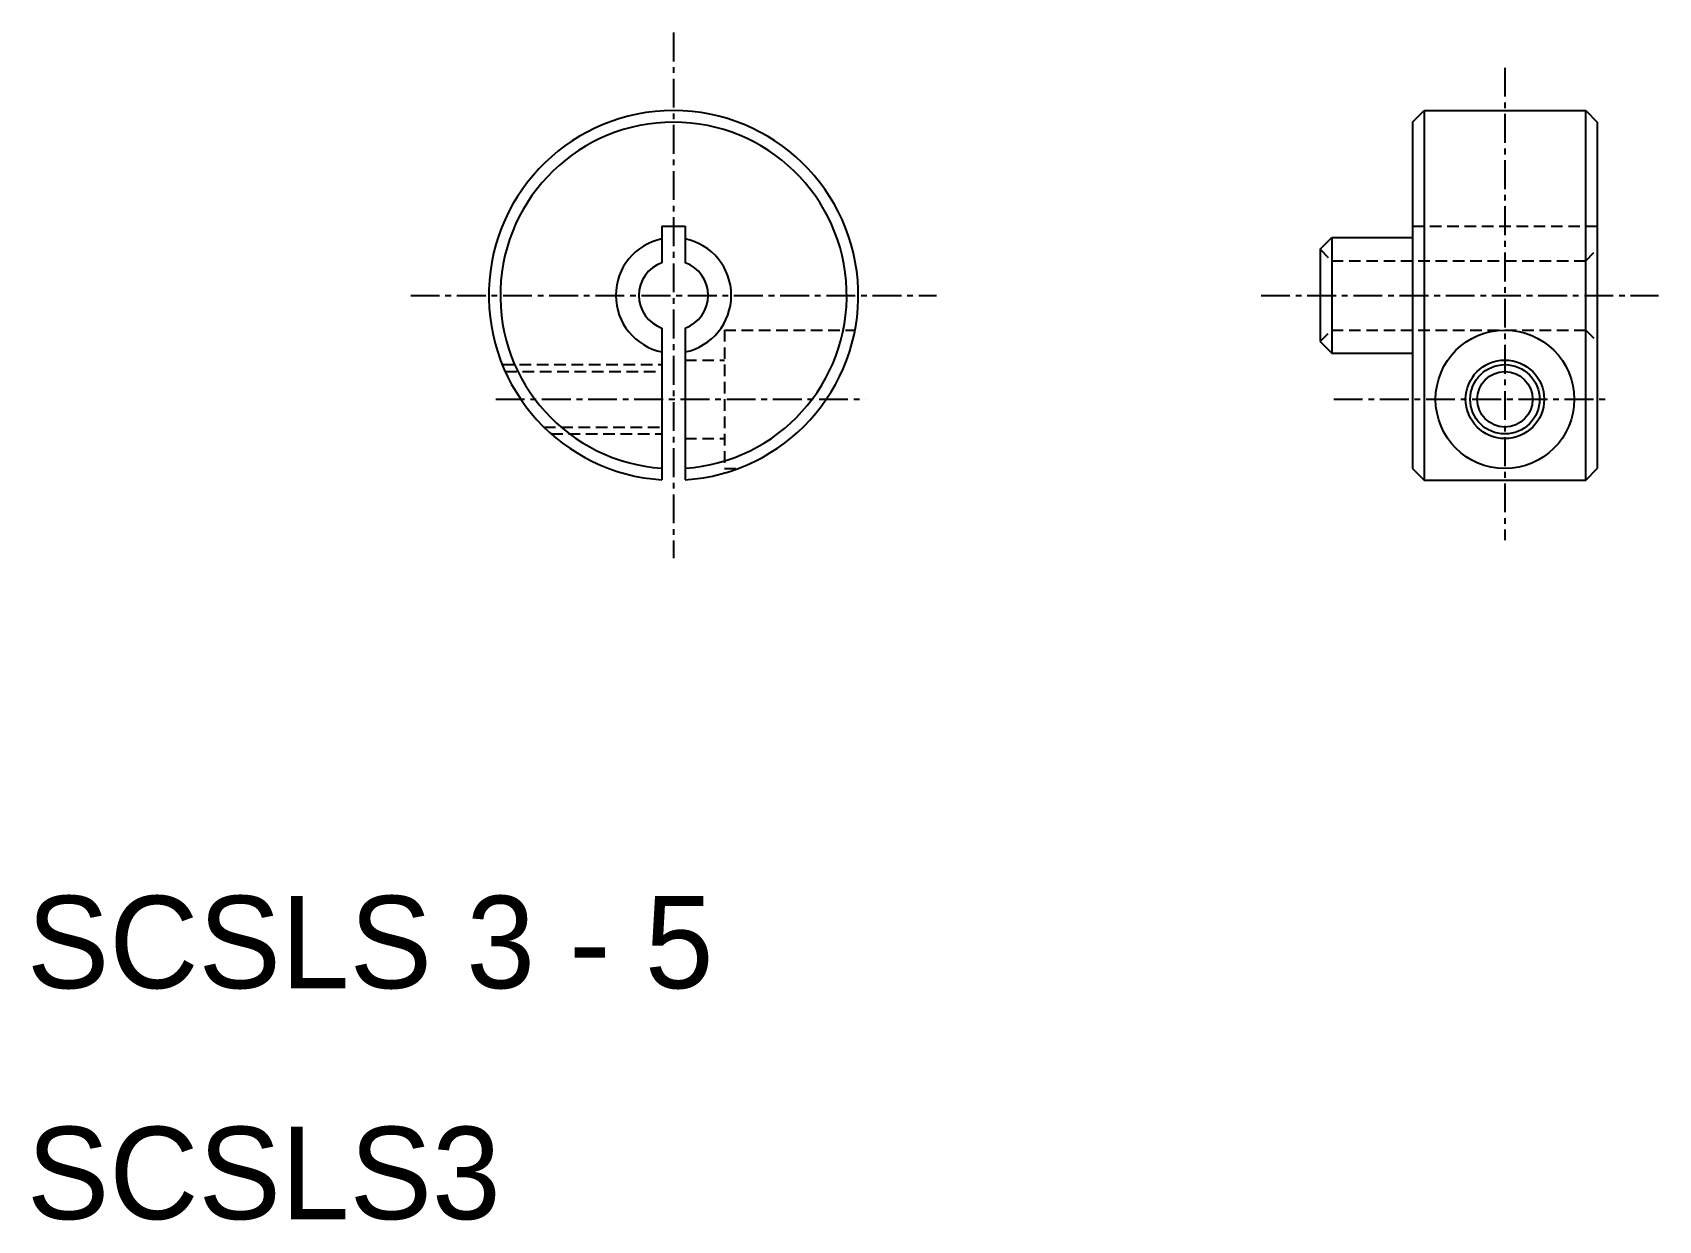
# Model space of a CAD drawing. Extents: x 10.2 to 80.6, y 9.9 to 61.4.
import ezdxf

# ---------------------------------------------------------------- set-up
doc = ezdxf.new("R2010")
doc.units = 0
doc.linetypes.add('CENTER', pattern=[2, 1.25, -0.25, 0.25, -0.25])
doc.linetypes.add('DASHED', pattern=[0.75, 0.5, -0.25])
doc.layers.get('0').update_dxf_attribs({"linetype": 'CONTINUOUS'})
doc.layers.add('CENTER', color=1, linetype='CENTER')

msp = doc.modelspace()

# ---------------------------------------------------------------- linework, layer by layer
at = {"color": 7, "linetype": 'CONTINUOUS'}
for p, q in [((70, 57.5), (70.5, 58)), ((70.5, 58), (70.5, 42)), ((70.5, 58), (77.5, 58)), ((77.5, 42), (77.5, 58)), ((77.5, 58), (78, 57.5)), ((70, 57.5), (70, 42.5)), ((78, 57.5), (78, 42.5)), ((70, 53.75), (70, 53.75)), ((37.5, 53), (38.5, 53)), ((37.5, 53), (37.5, 51.414)), ((38.5, 53), (38.5, 51.414)), ((66, 52), (66.5, 52.5)), ((66.5, 52.5), (66.5, 47.5)), ((66.5, 52.5), (70, 52.5)), ((66, 52), (66, 48)), ((66, 52), (66, 52)), ((70, 50), (70, 50)), ((37.5, 48.586), (37.5, 42.016)), ((38.5, 48.586), (38.5, 42.016)), ((66, 48), (66.5, 47.5)), ((66, 48), (66, 48)), ((66.5, 47.5), (70, 47.5)), ((70, 42.5), (70.5, 42)), ((77.5, 42), (78, 42.5)), ((70.5, 42), (77.5, 42))]:
    msp.add_line(p, q, dxfattribs=at)
at = {"color": 3, "linetype": 'DASHED'}
for p, q in [((70, 53), (78, 53)), ((66, 52), (66.5, 51.5)), ((66.5, 51.5), (77.5, 51.5)), ((77.5, 51.5), (78, 52)), ((40.2, 48.5), (45.858, 48.5)), ((40.2, 48.5), (40.2, 42.5)), ((66, 48), (66.5, 48.5)), ((66.5, 48.5), (77.5, 48.5)), ((77.5, 48.5), (78, 48)), ((38.5, 47.2), (40.2, 47.2)), ((30.584, 47), (37.5, 47)), ((30.712, 46.7), (37.5, 46.7)), ((32.387, 44.3), (37.5, 44.3)), ((32.708, 44), (37.5, 44)), ((38.5, 43.8), (40.2, 43.8)), ((40.2, 42.5), (40.784, 42.5))]:
    msp.add_line(p, q, dxfattribs=at)
at = {"color": 7, "linetype": 'CONTINUOUS'}
for radius in [3, 1.7, 1.2]:
    msp.add_circle((74, 45.5), radius, dxfattribs=at)
at = {"color": 3}
msp.add_circle((74, 45.5), 1.5, dxfattribs=at)
at = {"color": 7, "linetype": 'CONTINUOUS'}
for radius, start, end in [(8, 273.58332, 266.41668), (7.5, 273.82255, 266.17745), (2.5, 101.53696, 258.46304), (2.5, 281.53696, 78.46304), (1.5, 109.47122, 250.52878), (1.5, 289.47122, 70.52878)]:
    msp.add_arc((38, 50), radius, start, end, dxfattribs=at)
at = {"layer": 'CENTER', "color": 1, "linetype": 'CENTER'}
for p, q in [((38, 61.382), (38, 38.618)), ((74, 59.856), (74, 39.396)), ((26.618, 50), (49.382, 50)), ((63.44, 50), (80.65, 50)), ((30.301, 45.5), (46.302, 45.5)), ((66.587, 45.5), (78.413, 45.5))]:
    msp.add_line(p, q, dxfattribs=at)

# ---------------------------------------------------------------- texts
at = {"color": 7, "linetype": 'CONTINUOUS'}
for s, p in [('SCSLS 3 - 5', (10, 20)), ('SCSLS3', (10, 10))]:
    msp.add_text(s, height=4, dxfattribs=at).set_placement(p)

doc.saveas('drawing.dxf')
